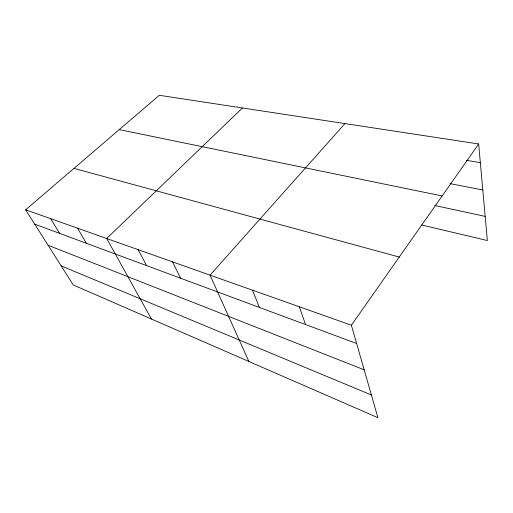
<?xml version="1.0" encoding="UTF-8"?>
<svg xmlns="http://www.w3.org/2000/svg" width="513" height="513" viewBox="0 0 513 513"><rect width="100%" height="100%" fill="white"/><g stroke="black" fill="none" stroke-linecap="round" stroke-linejoin="round"><path stroke-width="0.77" d="M351.379 325.223L478.661 143.967L159.299 95.296L25.65 209.804L73.218 284.933L377.908 417.704L351.379 325.223L25.65 209.804M344.935 123.588L210.061 275.148L248.882 361.479M242.482 107.974L106.672 238.513L151.45 319.022M466.311 160.3L480.341 162.672M449.875 183.616L482.797 189.964M119.24 129.622L442.142 195.972M434.806 205.521L485.176 216.39M421.686 224.995L487.35 240.539L478.661 143.967M73.994 168.386L399.255 257.051M34.724 224.136L356.618 343.479M48.081 245.233L364.172 369.815M61.156 265.881L371.393 394.984M50.64 218.66L59.604 233.357M77.566 228.202L86.383 243.29M138.228 249.696L146.577 265.606M172.56 261.861L180.563 278.206M252.479 290.178L259.437 307.447M299.336 306.78L305.543 324.543"/></g></svg>
